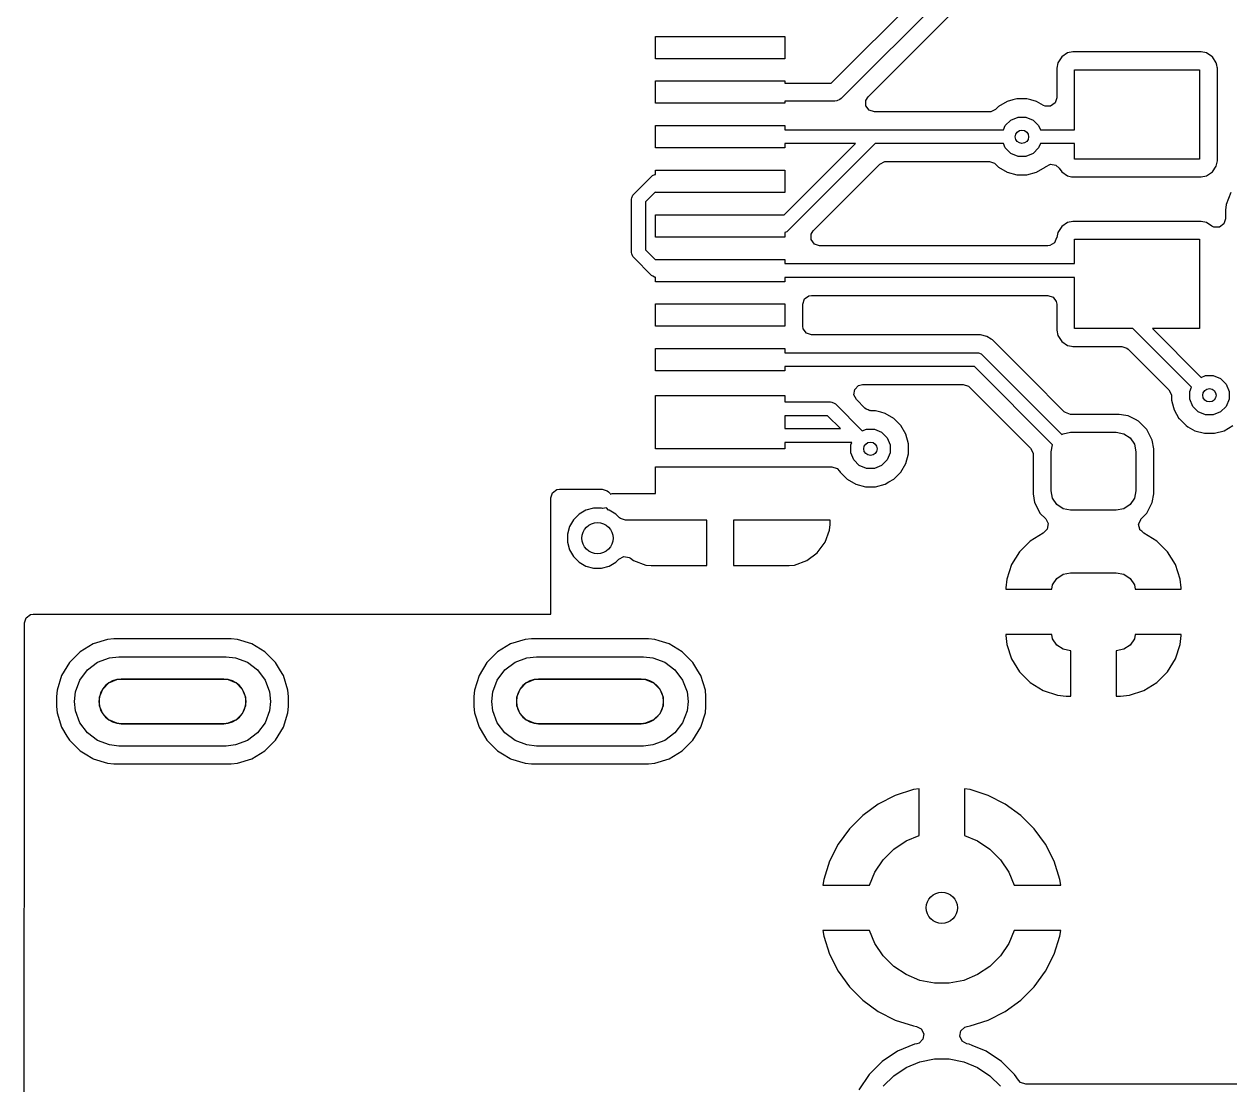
# Model space of a CAD drawing. Extents: x 2.09 to 4.51, y -4.8 to -2.93.
# Drawn here: x 2.087 to 2.619, y -3.942 to -3.474 of the extents above; entities that cross this region are included whole.
import ezdxf

# ---------------------------------------------------------------- set-up
doc = ezdxf.new("R2010")
doc.units = 0
doc.header["$MEASUREMENT"] = 0
doc.layers.add('BLACK', color=7, linetype='CONTINUOUS')

msp = doc.modelspace()

# ---------------------------------------------------------------- linework, layer by layer
at = {"layer": 'BLACK', "linetype": 'CONTINUOUS'}
for p, q in [((2.44331, -3.50006), (2.51942, -3.42395)), ((2.52384, -3.43067), (2.44773, -3.50678)), ((2.45959, -3.50609), (2.52597, -3.43971)), ((2.36574, -3.48924), (2.36574, -3.47939)), ((2.36574, -3.47939), (2.42283, -3.47939)), ((2.42283, -3.47939), (2.42283, -3.48924)), ((2.42283, -3.48924), (2.36574, -3.48924)), ((2.5433, -3.49108), (2.54285, -3.49338)), ((2.5433, -3.49108), (2.5433, -3.49108)), ((2.54505, -3.48847), (2.5433, -3.49108)), ((2.54766, -3.48672), (2.54505, -3.48847)), ((2.54505, -3.48847), (2.54505, -3.48847)), ((2.54996, -3.48626), (2.54766, -3.48672)), ((2.54766, -3.48672), (2.54766, -3.48672)), ((2.60664, -3.48626), (2.54996, -3.48626)), ((2.54996, -3.48626), (2.54996, -3.48626)), ((2.54996, -3.48626), (2.54996, -3.48626)), ((2.60894, -3.48672), (2.60664, -3.48626)), ((2.60664, -3.48626), (2.60664, -3.48626)), ((2.61136, -3.48834), (2.60894, -3.48672)), ((2.60894, -3.48672), (2.60894, -3.48672)), ((2.60894, -3.48672), (2.60894, -3.48672)), ((2.60894, -3.48672), (2.60894, -3.48672)), ((2.61155, -3.48847), (2.61136, -3.48834)), ((2.61329, -3.49108), (2.61155, -3.48847)), ((2.61351, -3.49217), (2.61329, -3.49108)), ((2.54285, -3.49338), (2.54285, -3.49338)), ((2.54285, -3.49338), (2.54285, -3.50645)), ((2.55074, -3.52063), (2.55074, -3.49416)), ((2.55074, -3.49416), (2.60586, -3.49416)), ((2.60586, -3.49416), (2.60586, -3.53353)), ((2.61369, -3.49304), (2.61351, -3.49217)), ((2.61375, -3.49338), (2.61369, -3.49304)), ((2.61375, -3.53431), (2.61375, -3.49338)), ((2.36574, -3.50892), (2.36574, -3.49908)), ((2.36574, -3.49908), (2.42283, -3.49908)), ((2.42283, -3.49908), (2.42283, -3.50006)), ((2.42283, -3.50006), (2.44331, -3.50006)), ((2.44713, -3.50727), (2.44571, -3.50786)), ((2.44773, -3.50678), (2.44713, -3.50727)), ((2.45864, -3.50764), (2.45959, -3.50609)), ((2.52529, -3.50693), (2.52354, -3.5074)), ((2.5297, -3.50693), (2.52529, -3.50693)), ((2.53145, -3.5074), (2.5297, -3.50693)), ((2.54285, -3.50645), (2.5421, -3.50874)), ((2.42283, -3.50892), (2.36574, -3.50892)), ((2.44494, -3.50794), (2.42283, -3.50794)), ((2.42283, -3.50794), (2.42283, -3.50892)), ((2.44571, -3.50786), (2.44494, -3.50794)), ((2.45864, -3.51005), (2.45864, -3.50764)), ((2.46005, -3.512), (2.45864, -3.51005)), ((2.46235, -3.51274), (2.46005, -3.512)), ((2.51589, -3.5116), (2.51375, -3.51269)), ((2.51721, -3.51028), (2.51589, -3.5116)), ((2.52103, -3.50807), (2.51721, -3.51028)), ((2.52354, -3.5074), (2.52103, -3.50807)), ((2.53396, -3.50807), (2.53145, -3.5074)), ((2.537, -3.50983), (2.53396, -3.50807)), ((2.53774, -3.51016), (2.537, -3.50983)), ((2.54015, -3.51016), (2.53774, -3.51016)), ((2.5421, -3.50874), (2.54015, -3.51016)), ((2.51314, -3.51274), (2.46235, -3.51274)), ((2.51375, -3.51269), (2.51314, -3.51274)), ((2.52013, -3.51876), (2.52257, -3.51632)), ((2.52257, -3.51632), (2.52577, -3.515)), ((2.52577, -3.515), (2.52922, -3.515)), ((2.52922, -3.515), (2.53242, -3.51632)), ((2.53242, -3.51632), (2.53486, -3.51876)), ((2.36574, -3.52861), (2.36574, -3.51876)), ((2.36574, -3.51876), (2.42283, -3.51876)), ((2.42283, -3.51876), (2.42283, -3.52063)), ((2.42283, -3.52063), (2.46069, -3.52063)), ((2.46069, -3.52063), (2.51936, -3.52063)), ((2.51936, -3.52063), (2.52013, -3.51876)), ((2.53486, -3.51876), (2.53564, -3.52063)), ((2.53564, -3.52063), (2.55074, -3.52063)), ((2.42261, -3.55813), (2.45401, -3.52674)), ((2.45401, -3.52674), (2.42283, -3.52674)), ((2.42283, -3.52674), (2.42283, -3.52861)), ((2.46264, -3.52674), (2.42416, -3.56521)), ((2.51936, -3.52674), (2.46264, -3.52674)), ((2.52013, -3.52861), (2.51936, -3.52674)), ((2.53564, -3.52674), (2.53486, -3.52861)), ((2.55074, -3.52674), (2.53564, -3.52674)), ((2.55074, -3.53353), (2.55074, -3.52674)), ((2.42283, -3.52861), (2.36574, -3.52861)), ((2.52257, -3.53105), (2.52013, -3.52861)), ((2.52577, -3.53237), (2.52257, -3.53105)), ((2.52922, -3.53237), (2.52577, -3.53237)), ((2.53242, -3.53105), (2.52922, -3.53237)), ((2.53486, -3.52861), (2.53242, -3.53105)), ((2.60586, -3.53353), (2.55074, -3.53353)), ((2.36574, -3.54035), (2.36574, -3.53845)), ((2.36574, -3.53845), (2.42283, -3.53845)), ((2.42283, -3.53845), (2.42283, -3.54829)), ((2.43539, -3.56514), (2.46476, -3.53577)), ((2.46476, -3.53577), (2.46691, -3.53468)), ((2.46691, -3.53468), (2.46752, -3.53463)), ((2.46752, -3.53463), (2.51314, -3.53463)), ((2.51314, -3.53463), (2.51543, -3.53537)), ((2.51543, -3.53537), (2.51589, -3.53577)), ((2.51589, -3.53577), (2.51721, -3.53709)), ((2.51721, -3.53709), (2.52103, -3.5393)), ((2.53396, -3.5393), (2.53778, -3.53709)), ((2.53778, -3.53709), (2.53793, -3.53694)), ((2.53778, -3.53709), (2.53778, -3.53709)), ((2.53778, -3.53709), (2.53778, -3.53709)), ((2.53793, -3.53694), (2.54007, -3.53585)), ((2.54007, -3.53585), (2.54245, -3.53623)), ((2.54245, -3.53623), (2.54392, -3.53753)), ((2.54392, -3.53753), (2.54505, -3.53922)), ((2.54505, -3.53922), (2.54766, -3.54096)), ((2.60894, -3.54096), (2.61155, -3.53922)), ((2.61155, -3.53922), (2.61329, -3.53661)), ((2.61329, -3.53661), (2.61375, -3.53431)), ((2.35611, -3.54902), (2.36392, -3.54121)), ((2.36392, -3.54121), (2.36438, -3.54083)), ((2.36438, -3.54083), (2.36548, -3.54038)), ((2.36548, -3.54038), (2.36574, -3.54035)), ((2.52103, -3.5393), (2.52103, -3.5393)), ((2.52103, -3.5393), (2.52103, -3.5393)), ((2.52103, -3.5393), (2.52103, -3.5393)), ((2.52103, -3.5393), (2.52529, -3.54044)), ((2.52529, -3.54044), (2.52529, -3.54044)), ((2.52529, -3.54044), (2.5297, -3.54044)), ((2.5297, -3.54044), (2.53396, -3.5393)), ((2.5297, -3.54044), (2.5297, -3.54044)), ((2.53396, -3.5393), (2.53396, -3.5393)), ((2.53396, -3.5393), (2.53396, -3.5393)), ((2.54766, -3.54096), (2.54941, -3.54131)), ((2.54941, -3.54131), (2.54996, -3.54142)), ((2.54996, -3.54142), (2.54996, -3.54142)), ((2.54996, -3.54142), (2.54996, -3.54142)), ((2.54996, -3.54142), (2.54996, -3.54142)), ((2.54996, -3.54142), (2.60664, -3.54142)), ((2.60664, -3.54142), (2.60894, -3.54096)), ((2.60664, -3.54142), (2.60664, -3.54142)), ((2.35528, -3.55059), (2.35573, -3.54949)), ((2.35573, -3.54949), (2.35611, -3.54902)), ((2.36574, -3.54802), (2.36132, -3.55244)), ((2.36574, -3.54829), (2.36574, -3.54802)), ((2.42283, -3.54829), (2.36574, -3.54829)), ((2.61962, -3.54825), (2.61761, -3.55364)), ((2.35522, -3.55118), (2.35528, -3.55059)), ((2.35522, -3.5748), (2.35522, -3.55118)), ((2.36132, -3.55244), (2.36132, -3.57354)), ((2.61761, -3.55364), (2.61735, -3.55602)), ((2.61761, -3.55364), (2.61761, -3.55364)), ((2.36574, -3.56798), (2.36574, -3.55813)), ((2.36574, -3.55813), (2.42261, -3.55813)), ((2.61735, -3.55986), (2.61661, -3.56215)), ((2.61735, -3.55602), (2.61735, -3.55986)), ((2.4237, -3.56559), (2.42283, -3.56595)), ((2.42416, -3.56521), (2.4237, -3.56559)), ((2.43444, -3.56669), (2.43539, -3.56514)), ((2.54505, -3.56327), (2.5433, -3.56588)), ((2.54766, -3.56153), (2.54505, -3.56327)), ((2.54505, -3.56327), (2.54505, -3.56327)), ((2.54996, -3.56107), (2.54766, -3.56153)), ((2.54766, -3.56153), (2.54766, -3.56153)), ((2.60664, -3.56107), (2.54996, -3.56107)), ((2.54996, -3.56107), (2.54996, -3.56107)), ((2.54996, -3.56107), (2.54996, -3.56107)), ((2.60894, -3.56153), (2.60664, -3.56107)), ((2.60664, -3.56107), (2.60664, -3.56107)), ((2.60894, -3.56153), (2.60894, -3.56153)), ((2.60894, -3.56153), (2.60894, -3.56153)), ((2.60894, -3.56153), (2.60894, -3.56153)), ((2.61129, -3.5631), (2.60894, -3.56153)), ((2.61225, -3.56356), (2.61129, -3.5631)), ((2.61466, -3.56356), (2.61225, -3.56356)), ((2.61661, -3.56215), (2.61466, -3.56356)), ((2.42283, -3.56798), (2.36574, -3.56798)), ((2.42283, -3.56595), (2.42283, -3.56798)), ((2.43444, -3.5691), (2.43444, -3.56669)), ((2.43586, -3.57105), (2.43444, -3.5691)), ((2.43815, -3.5718), (2.43586, -3.57105)), ((2.54187, -3.57049), (2.53979, -3.5717)), ((2.5428, -3.56837), (2.54187, -3.57049)), ((2.54281, -3.56837), (2.5428, -3.56837)), ((2.54282, -3.56832), (2.54281, -3.56837)), ((2.54284, -3.56828), (2.54282, -3.56832)), ((2.54285, -3.56818), (2.54284, -3.56828)), ((2.5433, -3.56588), (2.54285, -3.56818)), ((2.5433, -3.56588), (2.5433, -3.56588)), ((2.55074, -3.57969), (2.55074, -3.56896)), ((2.55074, -3.56896), (2.60586, -3.56896)), ((2.60586, -3.56896), (2.60586, -3.60833)), ((2.35528, -3.5754), (2.35522, -3.5748)), ((2.35573, -3.5765), (2.35528, -3.5754)), ((2.36132, -3.57354), (2.36574, -3.57796)), ((2.53896, -3.5718), (2.43815, -3.5718)), ((2.53979, -3.5717), (2.53896, -3.5718)), ((2.35611, -3.57696), (2.35573, -3.5765)), ((2.36405, -3.5849), (2.35611, -3.57696)), ((2.36574, -3.57796), (2.36574, -3.57782)), ((2.36574, -3.57782), (2.42283, -3.57782)), ((2.42283, -3.57782), (2.42283, -3.57969)), ((2.42283, -3.57969), (2.55074, -3.57969)), ((2.36451, -3.58528), (2.36405, -3.5849)), ((2.36529, -3.5856), (2.36451, -3.58528)), ((2.36451, -3.58528), (2.36451, -3.58528)), ((2.36561, -3.58573), (2.36529, -3.5856)), ((2.36574, -3.58575), (2.36561, -3.58573)), ((2.36561, -3.58573), (2.36561, -3.58573)), ((2.36574, -3.58766), (2.36574, -3.58575)), ((2.55074, -3.58579), (2.42283, -3.58579)), ((2.42283, -3.58579), (2.42283, -3.58766)), ((2.55074, -3.60833), (2.55074, -3.58579)), ((2.42283, -3.58766), (2.36574, -3.58766)), ((2.36574, -3.60735), (2.36574, -3.5975)), ((2.36574, -3.5975), (2.42283, -3.5975)), ((2.42283, -3.5975), (2.42283, -3.60735)), ((2.43072, -3.59758), (2.43147, -3.59529)), ((2.43072, -3.60727), (2.43072, -3.59758)), ((2.43147, -3.59529), (2.43341, -3.59388)), ((2.43341, -3.59388), (2.43462, -3.59369)), ((2.43462, -3.59369), (2.53895, -3.59369)), ((2.53895, -3.59369), (2.54124, -3.59443)), ((2.54124, -3.59443), (2.54266, -3.59638)), ((2.54266, -3.59638), (2.54285, -3.59758)), ((2.54285, -3.59758), (2.54285, -3.60911)), ((2.42283, -3.60735), (2.36574, -3.60735)), ((2.43091, -3.60847), (2.43072, -3.60727)), ((2.57646, -3.60833), (2.55074, -3.60833)), ((2.60232, -3.6342), (2.57646, -3.60833)), ((2.60586, -3.60833), (2.58509, -3.60833)), ((2.58509, -3.60833), (2.60664, -3.62988)), ((2.43233, -3.61042), (2.43091, -3.60847)), ((2.43462, -3.61117), (2.43233, -3.61042)), ((2.5092, -3.61117), (2.43462, -3.61117)), ((2.51198, -3.61191), (2.5092, -3.61117)), ((2.5092, -3.61117), (2.5092, -3.61117)), ((2.51384, -3.61298), (2.51198, -3.61191)), ((2.51198, -3.61191), (2.51198, -3.61191)), ((2.51198, -3.61191), (2.51198, -3.61191)), ((2.51448, -3.61335), (2.51384, -3.61298)), ((2.53091, -3.62978), (2.51448, -3.61335)), ((2.54285, -3.60911), (2.54285, -3.60911)), ((2.54285, -3.60911), (2.5433, -3.61141)), ((2.5433, -3.61141), (2.5433, -3.61141)), ((2.5433, -3.61141), (2.54505, -3.61402)), ((2.36574, -3.62703), (2.36574, -3.61719)), ((2.36574, -3.61719), (2.42283, -3.61719)), ((2.42283, -3.61719), (2.42283, -3.61906)), ((2.42283, -3.61906), (2.50776, -3.61906)), ((2.50776, -3.61906), (2.50835, -3.61912)), ((2.54505, -3.61402), (2.54505, -3.61402)), ((2.54505, -3.61402), (2.54766, -3.61577)), ((2.54766, -3.61577), (2.54941, -3.61611)), ((2.54941, -3.61611), (2.54996, -3.61622)), ((2.54996, -3.61622), (2.54996, -3.61622)), ((2.54996, -3.61622), (2.54996, -3.61622)), ((2.54996, -3.61622), (2.57157, -3.61622)), ((2.57157, -3.61622), (2.57386, -3.61697)), ((2.57386, -3.61697), (2.57433, -3.61737)), ((2.57433, -3.61737), (2.59234, -3.63538)), ((2.50835, -3.61912), (2.50945, -3.61957)), ((2.50945, -3.61957), (2.50991, -3.61995)), ((2.50991, -3.61995), (2.5451, -3.65514)), ((2.42283, -3.62703), (2.36574, -3.62703)), ((2.50649, -3.62516), (2.42283, -3.62516)), ((2.42283, -3.62516), (2.42283, -3.62703)), ((2.54097, -3.65963), (2.50649, -3.62516)), ((2.60664, -3.62988), (2.60851, -3.62911)), ((2.60851, -3.62911), (2.61196, -3.62911)), ((2.61196, -3.62911), (2.61516, -3.63043)), ((2.45368, -3.63518), (2.45539, -3.63348)), ((2.45539, -3.63348), (2.45716, -3.63306)), ((2.45716, -3.63306), (2.50161, -3.63306)), ((2.50161, -3.63306), (2.5039, -3.6338)), ((2.5039, -3.6338), (2.50436, -3.6342)), ((2.50436, -3.6342), (2.53132, -3.66115)), ((2.54619, -3.64506), (2.53091, -3.62978)), ((2.60155, -3.63607), (2.60232, -3.6342)), ((2.61516, -3.63043), (2.6176, -3.63287)), ((2.6176, -3.63287), (2.61892, -3.63607)), ((2.36574, -3.64967), (2.36574, -3.63786)), ((2.36574, -3.63786), (2.42283, -3.63786)), ((2.42283, -3.63786), (2.42283, -3.64071)), ((2.45331, -3.63756), (2.45368, -3.63518)), ((2.4544, -3.63971), (2.45331, -3.63756)), ((2.45821, -3.64352), (2.4544, -3.63971)), ((2.59234, -3.63538), (2.59344, -3.63753)), ((2.59344, -3.63753), (2.59348, -3.63814)), ((2.59348, -3.63814), (2.59348, -3.64)), ((2.59348, -3.64), (2.59435, -3.64324)), ((2.60155, -3.63952), (2.60155, -3.63607)), ((2.60287, -3.64272), (2.60155, -3.63952)), ((2.61892, -3.63952), (2.6176, -3.64272)), ((2.61892, -3.63607), (2.61892, -3.63952)), ((2.42283, -3.64071), (2.44298, -3.64071)), ((2.44298, -3.64071), (2.44357, -3.64077)), ((2.44357, -3.64077), (2.44467, -3.64123)), ((2.44467, -3.64123), (2.44513, -3.64161)), ((2.44513, -3.64161), (2.45703, -3.6535)), ((2.45868, -3.64392), (2.45821, -3.64352)), ((2.45955, -3.6442), (2.45868, -3.64392)), ((2.46036, -3.64462), (2.45955, -3.6442)), ((2.46067, -3.64457), (2.46036, -3.64462)), ((2.46097, -3.64467), (2.46067, -3.64457)), ((2.46284, -3.64467), (2.46097, -3.64467)), ((2.46519, -3.6453), (2.46284, -3.64467)), ((2.46284, -3.64467), (2.46284, -3.64467)), ((2.4671, -3.64581), (2.46519, -3.6453)), ((2.54665, -3.64546), (2.54619, -3.64506)), ((2.54894, -3.6462), (2.54665, -3.64546)), ((2.59435, -3.64324), (2.59463, -3.64426)), ((2.59463, -3.64426), (2.59679, -3.64801)), ((2.60531, -3.64516), (2.60287, -3.64272)), ((2.60851, -3.64648), (2.60531, -3.64516)), ((2.61516, -3.64516), (2.61196, -3.64648)), ((2.6176, -3.64272), (2.61516, -3.64516)), ((2.36574, -3.66148), (2.36574, -3.64967)), ((2.44171, -3.64681), (2.42283, -3.64681)), ((2.42283, -3.64681), (2.42283, -3.64967)), ((2.42283, -3.64967), (2.42283, -3.65252)), ((2.44742, -3.65252), (2.44171, -3.64681)), ((2.47092, -3.64801), (2.4671, -3.64581)), ((2.4671, -3.64581), (2.4671, -3.64581)), ((2.47403, -3.65113), (2.47092, -3.64801)), ((2.47092, -3.64801), (2.47092, -3.64801)), ((2.57044, -3.6462), (2.54894, -3.6462)), ((2.57334, -3.64666), (2.57044, -3.6462)), ((2.57044, -3.6462), (2.57044, -3.6462)), ((2.57431, -3.64682), (2.57334, -3.64666)), ((2.57768, -3.64854), (2.57431, -3.64682)), ((2.57431, -3.64682), (2.57431, -3.64682)), ((2.57897, -3.64919), (2.57768, -3.64854)), ((2.58266, -3.65289), (2.57897, -3.64919)), ((2.59679, -3.64801), (2.59683, -3.64808)), ((2.59683, -3.64808), (2.59995, -3.6512)), ((2.61196, -3.64648), (2.60851, -3.64648)), ((2.42283, -3.65252), (2.44742, -3.65252)), ((2.45703, -3.6535), (2.4589, -3.65273)), ((2.4589, -3.65273), (2.46236, -3.65273)), ((2.46236, -3.65273), (2.46555, -3.65405)), ((2.46555, -3.65405), (2.468, -3.6565)), ((2.47624, -3.65495), (2.47403, -3.65113)), ((2.47403, -3.65113), (2.47403, -3.65113)), ((2.47738, -3.65921), (2.47624, -3.65495)), ((2.47624, -3.65495), (2.47624, -3.65495)), ((2.47624, -3.65495), (2.47624, -3.65495)), ((2.5451, -3.65514), (2.54567, -3.65475)), ((2.54567, -3.65475), (2.54897, -3.6541)), ((2.54897, -3.6541), (2.56914, -3.6541)), ((2.56914, -3.6541), (2.57244, -3.65475)), ((2.57244, -3.65475), (2.57523, -3.65662)), ((2.58504, -3.65755), (2.58266, -3.65289)), ((2.59995, -3.6512), (2.60077, -3.65168)), ((2.60077, -3.65168), (2.60377, -3.65341)), ((2.60377, -3.65341), (2.60377, -3.65341)), ((2.60377, -3.65341), (2.60377, -3.65341)), ((2.60377, -3.65341), (2.60377, -3.65341)), ((2.60377, -3.65341), (2.60803, -3.65455)), ((2.60803, -3.65455), (2.60803, -3.65455)), ((2.60803, -3.65455), (2.61244, -3.65455)), ((2.61244, -3.65455), (2.6167, -3.65341)), ((2.61244, -3.65455), (2.61244, -3.65455)), ((2.6167, -3.65341), (2.61865, -3.65228)), ((2.6167, -3.65341), (2.6167, -3.65341)), ((2.6167, -3.65341), (2.6167, -3.65341)), ((2.61865, -3.65228), (2.62052, -3.6512)), ((2.42283, -3.66148), (2.36574, -3.66148)), ((2.45238, -3.65863), (2.42283, -3.65863)), ((2.42283, -3.65863), (2.42283, -3.66148)), ((2.45194, -3.65969), (2.45238, -3.65863)), ((2.45194, -3.66315), (2.45194, -3.65969)), ((2.468, -3.6565), (2.46932, -3.65969)), ((2.46932, -3.65969), (2.46932, -3.66315)), ((2.47738, -3.66362), (2.47738, -3.65921)), ((2.53132, -3.66115), (2.53241, -3.6633)), ((2.54035, -3.66271), (2.54097, -3.65963)), ((2.57523, -3.65662), (2.5771, -3.65941)), ((2.5771, -3.65941), (2.57776, -3.66271)), ((2.58565, -3.66141), (2.58504, -3.65755)), ((2.58565, -3.68123), (2.58565, -3.66141)), ((2.45326, -3.66634), (2.45194, -3.66315)), ((2.45571, -3.66878), (2.45326, -3.66634)), ((2.468, -3.66634), (2.46555, -3.66878)), ((2.46932, -3.66315), (2.468, -3.66634)), ((2.47624, -3.66788), (2.47738, -3.66362)), ((2.53241, -3.6633), (2.53246, -3.66391)), ((2.53246, -3.66391), (2.53246, -3.68123)), ((2.54035, -3.67994), (2.54035, -3.66271)), ((2.57776, -3.66271), (2.57776, -3.67994)), ((2.36574, -3.68117), (2.36574, -3.66935)), ((2.36574, -3.66935), (2.42283, -3.66935)), ((2.42283, -3.66935), (2.42283, -3.66937)), ((2.42283, -3.66937), (2.4236, -3.66937)), ((2.4236, -3.66937), (2.4236, -3.66937)), ((2.4236, -3.66937), (2.4236, -3.66937)), ((2.4236, -3.66937), (2.42361, -3.66937)), ((2.42361, -3.66937), (2.424, -3.66935)), ((2.424, -3.66935), (2.44362, -3.66935)), ((2.44362, -3.66935), (2.44591, -3.6701)), ((2.44591, -3.6701), (2.44699, -3.6713)), ((2.44699, -3.6713), (2.44722, -3.6717)), ((2.44722, -3.6717), (2.45034, -3.67482)), ((2.4589, -3.67011), (2.45571, -3.66878)), ((2.46236, -3.67011), (2.4589, -3.67011)), ((2.46555, -3.66878), (2.46236, -3.67011)), ((2.47092, -3.67482), (2.47403, -3.6717)), ((2.47403, -3.6717), (2.47624, -3.66788)), ((2.45034, -3.67482), (2.45034, -3.67482)), ((2.45034, -3.67482), (2.45416, -3.67703)), ((2.45416, -3.67703), (2.45416, -3.67703)), ((2.45416, -3.67703), (2.45416, -3.67703)), ((2.45416, -3.67703), (2.45416, -3.67703)), ((2.45416, -3.67703), (2.45842, -3.67817)), ((2.46284, -3.67817), (2.4671, -3.67703)), ((2.4671, -3.67703), (2.46877, -3.67606)), ((2.4671, -3.67703), (2.4671, -3.67703)), ((2.4671, -3.67703), (2.4671, -3.67703)), ((2.46877, -3.67606), (2.47092, -3.67482)), ((2.3195, -3.68311), (2.32024, -3.68082)), ((2.32024, -3.68082), (2.32219, -3.67941)), ((2.32219, -3.67941), (2.3234, -3.67922)), ((2.3234, -3.67922), (2.34218, -3.67922)), ((2.34218, -3.67922), (2.34447, -3.67996)), ((2.34447, -3.67996), (2.34493, -3.68036)), ((2.34493, -3.68036), (2.34571, -3.68114)), ((2.34571, -3.68114), (2.3459, -3.6815)), ((2.3459, -3.6815), (2.34661, -3.68119)), ((2.34661, -3.68119), (2.34702, -3.68117)), ((2.34702, -3.68117), (2.36574, -3.68117)), ((2.45842, -3.67817), (2.45842, -3.67817)), ((2.45842, -3.67817), (2.46284, -3.67817)), ((2.46284, -3.67817), (2.46284, -3.67817)), ((2.53246, -3.68123), (2.53307, -3.6851)), ((2.54101, -3.68323), (2.54035, -3.67994)), ((2.57776, -3.67994), (2.5771, -3.68323)), ((2.58504, -3.6851), (2.58565, -3.68123)), ((2.3195, -3.69911), (2.3195, -3.68311)), ((2.33841, -3.68764), (2.33505, -3.68854)), ((2.34189, -3.68764), (2.33841, -3.68764)), ((2.34195, -3.68766), (2.34189, -3.68764)), ((2.34235, -3.68774), (2.34195, -3.68766)), ((2.34418, -3.68745), (2.34235, -3.68774)), ((2.34507, -3.68844), (2.34418, -3.68745)), ((2.53307, -3.6851), (2.53307, -3.6851)), ((2.53307, -3.6851), (2.53497, -3.68883)), ((2.54288, -3.68602), (2.54101, -3.68323)), ((2.54567, -3.68789), (2.54288, -3.68602)), ((2.54897, -3.68855), (2.54567, -3.68789)), ((2.57244, -3.68789), (2.56914, -3.68855)), ((2.57523, -3.68602), (2.57244, -3.68789)), ((2.5771, -3.68323), (2.57523, -3.68602)), ((2.58266, -3.68976), (2.58504, -3.6851)), ((2.32958, -3.69274), (2.32784, -3.69575)), ((2.33204, -3.69028), (2.32958, -3.69274)), ((2.33505, -3.68854), (2.33204, -3.69028)), ((2.34525, -3.68854), (2.34507, -3.68844)), ((2.34826, -3.69028), (2.34525, -3.68854)), ((2.34525, -3.68854), (2.34525, -3.68854)), ((2.34981, -3.69183), (2.34826, -3.69028)), ((2.35028, -3.69223), (2.34981, -3.69183)), ((2.35257, -3.69298), (2.35028, -3.69223)), ((2.38838, -3.69298), (2.35257, -3.69298)), ((2.38838, -3.71298), (2.38838, -3.69298)), ((2.38838, -3.69298), (2.38838, -3.69298)), ((2.44283, -3.69298), (2.40019, -3.69298)), ((2.40019, -3.69298), (2.40019, -3.69298)), ((2.40019, -3.69298), (2.40019, -3.71298)), ((2.44283, -3.69489), (2.44283, -3.69298)), ((2.44283, -3.69298), (2.44283, -3.69298)), ((2.53497, -3.68883), (2.53545, -3.68976)), ((2.53545, -3.68976), (2.53798, -3.69229)), ((2.53798, -3.69229), (2.53907, -3.69443)), ((2.56914, -3.68855), (2.54897, -3.68855)), ((2.57902, -3.69457), (2.5799, -3.69255)), ((2.5799, -3.69255), (2.58001, -3.69241)), ((2.58001, -3.69241), (2.58176, -3.69066)), ((2.58176, -3.69066), (2.58266, -3.68976)), ((2.32784, -3.69575), (2.32694, -3.69911)), ((2.44056, -3.70266), (2.44257, -3.69727)), ((2.44257, -3.69727), (2.44283, -3.69489)), ((2.44257, -3.69727), (2.44257, -3.69727)), ((2.53679, -3.69861), (2.5311, -3.70212)), ((2.53687, -3.69858), (2.53679, -3.69861)), ((2.53699, -3.69852), (2.53687, -3.69858)), ((2.53869, -3.69681), (2.53699, -3.69852)), ((2.53907, -3.69443), (2.53869, -3.69681)), ((2.579, -3.69478), (2.57904, -3.69469)), ((2.57927, -3.69585), (2.579, -3.69478)), ((2.57904, -3.69469), (2.57902, -3.69457)), ((2.57948, -3.69693), (2.57927, -3.69585)), ((2.57956, -3.69701), (2.57948, -3.69693)), ((2.57959, -3.69712), (2.57956, -3.69701)), ((2.58044, -3.69782), (2.57959, -3.69712)), ((2.58114, -3.69847), (2.58044, -3.69782)), ((2.58112, -3.69849), (2.58114, -3.69847)), ((2.58121, -3.69854), (2.58112, -3.69849)), ((2.58124, -3.69858), (2.58121, -3.69854)), ((2.58132, -3.69861), (2.58124, -3.69858)), ((2.58701, -3.70212), (2.58132, -3.69861)), ((2.3195, -3.73432), (2.3195, -3.69911)), ((2.32694, -3.69911), (2.32694, -3.70259)), ((2.32694, -3.70259), (2.32784, -3.70595)), ((2.43711, -3.70726), (2.44056, -3.70266)), ((2.5311, -3.70212), (2.52637, -3.70685)), ((2.59174, -3.70685), (2.58701, -3.70212)), ((2.32784, -3.70595), (2.32958, -3.70896)), ((2.32958, -3.70896), (2.33204, -3.71142)), ((2.34962, -3.71006), (2.35176, -3.70897)), ((2.35176, -3.70897), (2.35414, -3.70935)), ((2.35414, -3.70935), (2.35471, -3.7097)), ((2.43251, -3.71071), (2.43711, -3.70726)), ((2.43711, -3.70726), (2.43711, -3.70726)), ((2.52637, -3.70685), (2.52286, -3.71254)), ((2.59525, -3.71254), (2.59174, -3.70685)), ((2.33204, -3.71142), (2.33505, -3.71316)), ((2.33505, -3.71316), (2.33841, -3.71406)), ((2.33841, -3.71406), (2.33841, -3.71406)), ((2.33841, -3.71406), (2.34189, -3.71406)), ((2.34189, -3.71406), (2.34525, -3.71316)), ((2.34189, -3.71406), (2.34189, -3.71406)), ((2.34525, -3.71316), (2.34826, -3.71142)), ((2.34826, -3.71142), (2.34962, -3.71006)), ((2.35471, -3.7097), (2.35606, -3.71071)), ((2.35606, -3.71071), (2.36145, -3.71272)), ((2.36145, -3.71272), (2.36145, -3.71272)), ((2.36145, -3.71272), (2.36383, -3.71298)), ((2.36383, -3.71298), (2.38838, -3.71298)), ((2.38838, -3.71298), (2.38838, -3.71298)), ((2.40019, -3.71298), (2.40019, -3.71298)), ((2.40019, -3.71298), (2.42474, -3.71298)), ((2.42474, -3.71298), (2.42712, -3.71272)), ((2.42712, -3.71272), (2.43251, -3.71071)), ((2.42712, -3.71272), (2.42712, -3.71272)), ((2.52286, -3.71254), (2.52075, -3.71889)), ((2.59736, -3.71889), (2.59525, -3.71254)), ((2.52075, -3.71889), (2.52035, -3.72281)), ((2.54101, -3.72142), (2.54288, -3.71863)), ((2.54288, -3.71863), (2.54567, -3.71676)), ((2.54567, -3.71676), (2.54897, -3.71611)), ((2.54897, -3.71611), (2.56914, -3.71611)), ((2.56914, -3.71611), (2.57244, -3.71676)), ((2.57244, -3.71676), (2.57523, -3.71863)), ((2.57523, -3.71863), (2.5771, -3.72142)), ((2.59776, -3.72281), (2.59736, -3.71889)), ((2.59736, -3.71889), (2.59736, -3.71889)), ((2.52035, -3.72281), (2.52035, -3.72333)), ((2.52035, -3.72333), (2.52035, -3.72333)), ((2.52035, -3.72333), (2.54063, -3.72333)), ((2.54063, -3.72333), (2.54101, -3.72142)), ((2.5771, -3.72142), (2.57748, -3.72333)), ((2.57748, -3.72333), (2.59776, -3.72333)), ((2.59776, -3.72333), (2.59776, -3.72281)), ((2.59776, -3.72333), (2.59776, -3.72333)), ((2.08722, -3.73823), (2.08796, -3.73594)), ((2.08796, -3.73594), (2.08991, -3.73452)), ((2.08991, -3.73452), (2.09111, -3.73433)), ((2.09111, -3.73433), (2.31949, -3.73433)), ((2.31949, -3.73433), (2.3195, -3.73432)), ((2.31949, -3.73433), (2.31949, -3.73433)), ((2.08721, -3.74333), (2.08722, -3.73823)), ((2.0872, -3.77067), (2.08721, -3.74333)), ((2.12392, -3.74557), (2.11753, -3.74756)), ((2.1267, -3.74532), (2.12392, -3.74557)), ((2.1784, -3.74532), (2.1267, -3.74532)), ((2.1267, -3.74532), (2.1267, -3.74532)), ((2.18118, -3.74557), (2.1784, -3.74532)), ((2.1784, -3.74532), (2.1784, -3.74532)), ((2.18758, -3.74756), (2.18118, -3.74557)), ((2.30817, -3.74557), (2.30178, -3.74756)), ((2.31095, -3.74532), (2.30817, -3.74557)), ((2.36265, -3.74532), (2.31095, -3.74532)), ((2.31095, -3.74532), (2.31095, -3.74532)), ((2.36543, -3.74557), (2.36265, -3.74532)), ((2.36265, -3.74532), (2.36265, -3.74532)), ((2.36731, -3.74615), (2.36543, -3.74557)), ((2.36543, -3.74557), (2.36543, -3.74557)), ((2.36543, -3.74557), (2.36543, -3.74557)), ((2.37183, -3.74756), (2.36731, -3.74615)), ((2.54063, -3.74333), (2.52035, -3.74333)), ((2.52035, -3.74333), (2.52035, -3.74333)), ((2.52035, -3.74333), (2.52035, -3.74385)), ((2.52035, -3.74385), (2.52075, -3.74777)), ((2.54101, -3.74524), (2.54063, -3.74333)), ((2.54288, -3.74803), (2.54101, -3.74524)), ((2.5771, -3.74524), (2.57523, -3.74803)), ((2.57748, -3.74333), (2.5771, -3.74524)), ((2.59776, -3.74333), (2.57748, -3.74333)), ((2.59736, -3.74777), (2.59776, -3.74385)), ((2.59776, -3.74385), (2.59776, -3.74333)), ((2.59776, -3.74333), (2.59776, -3.74333)), ((2.1118, -3.75103), (2.10706, -3.75576)), ((2.11753, -3.74756), (2.1118, -3.75103)), ((2.11753, -3.74756), (2.11753, -3.74756)), ((2.18945, -3.7487), (2.18758, -3.74756)), ((2.18758, -3.74756), (2.18758, -3.74756)), ((2.19331, -3.75103), (2.18945, -3.7487)), ((2.19804, -3.75576), (2.19331, -3.75103)), ((2.29605, -3.75103), (2.29131, -3.75576)), ((2.30178, -3.74756), (2.29605, -3.75103)), ((2.30178, -3.74756), (2.30178, -3.74756)), ((2.3737, -3.7487), (2.37183, -3.74756)), ((2.37183, -3.74756), (2.37183, -3.74756)), ((2.37756, -3.75103), (2.3737, -3.7487)), ((2.38229, -3.75576), (2.37756, -3.75103)), ((2.52075, -3.74777), (2.52075, -3.74777)), ((2.52075, -3.74777), (2.52286, -3.75412)), ((2.54567, -3.7499), (2.54288, -3.74803)), ((2.54897, -3.75056), (2.54567, -3.7499)), ((2.54906, -3.75056), (2.54897, -3.75056)), ((2.54906, -3.77056), (2.54906, -3.75056)), ((2.56914, -3.75056), (2.56906, -3.75056)), ((2.56906, -3.75056), (2.56906, -3.77056)), ((2.57244, -3.7499), (2.56914, -3.75056)), ((2.57523, -3.74803), (2.57244, -3.7499)), ((2.59525, -3.75412), (2.59736, -3.74777)), ((2.10706, -3.75576), (2.1036, -3.7615)), ((2.11501, -3.75898), (2.1195, -3.75562)), ((2.1195, -3.75562), (2.12475, -3.75366)), ((2.12475, -3.75366), (2.12893, -3.75321)), ((2.12893, -3.75321), (2.17617, -3.75321)), ((2.17617, -3.75321), (2.18036, -3.75366)), ((2.18036, -3.75366), (2.18561, -3.75562)), ((2.18561, -3.75562), (2.19009, -3.75898)), ((2.20025, -3.75941), (2.19804, -3.75576)), ((2.29131, -3.75576), (2.28785, -3.7615)), ((2.29926, -3.75898), (2.30375, -3.75562)), ((2.30375, -3.75562), (2.309, -3.75366)), ((2.309, -3.75366), (2.31318, -3.75321)), ((2.31318, -3.75321), (2.36043, -3.75321)), ((2.36043, -3.75321), (2.36461, -3.75366)), ((2.36461, -3.75366), (2.36986, -3.75562)), ((2.36986, -3.75562), (2.37434, -3.75898)), ((2.3845, -3.75941), (2.38229, -3.75576)), ((2.52286, -3.75412), (2.52637, -3.75981)), ((2.59174, -3.75981), (2.59525, -3.75412)), ((2.1036, -3.7615), (2.1016, -3.76789)), ((2.1036, -3.7615), (2.1036, -3.7615)), ((2.11165, -3.76346), (2.11501, -3.75898)), ((2.19009, -3.75898), (2.19345, -3.76346)), ((2.20118, -3.76095), (2.20025, -3.75941)), ((2.20151, -3.7615), (2.20118, -3.76095)), ((2.2035, -3.76789), (2.20151, -3.7615)), ((2.28785, -3.7615), (2.28586, -3.76789)), ((2.28785, -3.7615), (2.28785, -3.7615)), ((2.2959, -3.76346), (2.29926, -3.75898)), ((2.37434, -3.75898), (2.3777, -3.76346)), ((2.38543, -3.76095), (2.3845, -3.75941)), ((2.38576, -3.7615), (2.38543, -3.76095)), ((2.38775, -3.76789), (2.38576, -3.7615)), ((2.52637, -3.75981), (2.5311, -3.76454)), ((2.58701, -3.76454), (2.59174, -3.75981)), ((2.1016, -3.76789), (2.10135, -3.77067)), ((2.10969, -3.76871), (2.11165, -3.76346)), ((2.12026, -3.77098), (2.12173, -3.76743)), ((2.12173, -3.76743), (2.12445, -3.76471)), ((2.12445, -3.76471), (2.12799, -3.76324)), ((2.12799, -3.76324), (2.12991, -3.76306)), ((2.12991, -3.76306), (2.17519, -3.76306)), ((2.17519, -3.76306), (2.17711, -3.76324)), ((2.17711, -3.76324), (2.18066, -3.76471)), ((2.18066, -3.76471), (2.18337, -3.76743)), ((2.18337, -3.76743), (2.18484, -3.77098)), ((2.19345, -3.76346), (2.19541, -3.76871)), ((2.20375, -3.77067), (2.2035, -3.76789)), ((2.28586, -3.76789), (2.2856, -3.77067)), ((2.29395, -3.76871), (2.2959, -3.76346)), ((2.30451, -3.77098), (2.30598, -3.76743)), ((2.30598, -3.76743), (2.3087, -3.76471)), ((2.3087, -3.76471), (2.31225, -3.76324)), ((2.31225, -3.76324), (2.31417, -3.76306)), ((2.31417, -3.76306), (2.35944, -3.76306)), ((2.35944, -3.76306), (2.36136, -3.76324)), ((2.36136, -3.76324), (2.36491, -3.76471)), ((2.36491, -3.76471), (2.36763, -3.76743)), ((2.36763, -3.76743), (2.36909, -3.77098)), ((2.3777, -3.76346), (2.37966, -3.76871)), ((2.388, -3.77067), (2.38775, -3.76789)), ((2.5311, -3.76454), (2.53679, -3.76805)), ((2.53679, -3.76805), (2.54314, -3.77015)), ((2.57497, -3.77015), (2.58132, -3.76805)), ((2.58132, -3.76805), (2.58701, -3.76454)), ((2.08717, -3.83539), (2.0872, -3.77067)), ((2.10135, -3.77067), (2.10135, -3.77513)), ((2.10924, -3.7729), (2.10969, -3.76871)), ((2.10969, -3.77708), (2.10924, -3.7729)), ((2.12026, -3.77482), (2.12026, -3.77098)), ((2.18484, -3.77098), (2.18484, -3.77482)), ((2.19541, -3.76871), (2.19586, -3.7729)), ((2.19586, -3.7729), (2.19541, -3.77708)), ((2.20375, -3.77513), (2.20375, -3.77067)), ((2.20375, -3.77067), (2.20375, -3.77067)), ((2.2856, -3.77067), (2.2856, -3.77513)), ((2.2935, -3.7729), (2.29395, -3.76871)), ((2.29395, -3.77708), (2.2935, -3.7729)), ((2.30451, -3.77482), (2.30451, -3.77098)), ((2.36909, -3.77098), (2.36909, -3.77482)), ((2.37966, -3.76871), (2.38011, -3.7729)), ((2.38011, -3.7729), (2.37966, -3.77708)), ((2.388, -3.77513), (2.388, -3.77067)), ((2.54314, -3.77015), (2.54706, -3.77056)), ((2.54706, -3.77056), (2.54906, -3.77056)), ((2.56906, -3.77056), (2.56906, -3.77056)), ((2.56906, -3.77056), (2.57105, -3.77056)), ((2.57105, -3.77056), (2.57497, -3.77015)), ((2.57497, -3.77015), (2.57497, -3.77015)), ((2.10135, -3.77513), (2.1016, -3.77791)), ((2.1016, -3.77791), (2.1036, -3.7843)), ((2.11165, -3.78233), (2.10969, -3.77708)), ((2.12173, -3.77837), (2.12026, -3.77482)), ((2.12445, -3.78108), (2.12173, -3.77837)), ((2.18337, -3.77837), (2.18066, -3.78108)), ((2.18484, -3.77482), (2.18337, -3.77837)), ((2.19541, -3.77708), (2.19345, -3.78233)), ((2.20151, -3.7843), (2.2035, -3.77791)), ((2.2035, -3.77791), (2.20375, -3.77513)), ((2.2856, -3.77513), (2.28586, -3.77791)), ((2.28586, -3.77791), (2.28785, -3.7843)), ((2.2959, -3.78233), (2.29395, -3.77708)), ((2.30598, -3.77837), (2.30451, -3.77482)), ((2.3087, -3.78108), (2.30598, -3.77837)), ((2.36763, -3.77837), (2.36491, -3.78108)), ((2.36909, -3.77482), (2.36763, -3.77837)), ((2.37966, -3.77708), (2.3777, -3.78233)), ((2.38576, -3.7843), (2.38775, -3.77791)), ((2.38775, -3.77791), (2.388, -3.77513)), ((2.11501, -3.78682), (2.11165, -3.78233)), ((2.12799, -3.78255), (2.12445, -3.78108)), ((2.12991, -3.78274), (2.12799, -3.78255)), ((2.17519, -3.78274), (2.12991, -3.78274)), ((2.17711, -3.78255), (2.17519, -3.78274)), ((2.18066, -3.78108), (2.17711, -3.78255)), ((2.19345, -3.78233), (2.19009, -3.78682)), ((2.29926, -3.78682), (2.2959, -3.78233)), ((2.31225, -3.78255), (2.3087, -3.78108)), ((2.31417, -3.78274), (2.31225, -3.78255)), ((2.35944, -3.78274), (2.31417, -3.78274)), ((2.36136, -3.78255), (2.35944, -3.78274)), ((2.36491, -3.78108), (2.36136, -3.78255)), ((2.3777, -3.78233), (2.37434, -3.78682)), ((2.1036, -3.7843), (2.1036, -3.7843)), ((2.1036, -3.7843), (2.10598, -3.78825)), ((2.10598, -3.78825), (2.10706, -3.79003)), ((2.1195, -3.79017), (2.11501, -3.78682)), ((2.19009, -3.78682), (2.18561, -3.79017)), ((2.19804, -3.79003), (2.20151, -3.7843)), ((2.28785, -3.7843), (2.28785, -3.7843)), ((2.28785, -3.7843), (2.29023, -3.78825)), ((2.29023, -3.78825), (2.29131, -3.79003)), ((2.30375, -3.79017), (2.29926, -3.78682)), ((2.37434, -3.78682), (2.36986, -3.79017)), ((2.38229, -3.79003), (2.38576, -3.7843)), ((2.10706, -3.79003), (2.1118, -3.79477)), ((2.12475, -3.79213), (2.1195, -3.79017)), ((2.12893, -3.79258), (2.12475, -3.79213)), ((2.17617, -3.79258), (2.12893, -3.79258)), ((2.18036, -3.79213), (2.17617, -3.79258)), ((2.18561, -3.79017), (2.18036, -3.79213)), ((2.19331, -3.79477), (2.19804, -3.79003)), ((2.29131, -3.79003), (2.29605, -3.79477)), ((2.309, -3.79213), (2.30375, -3.79017)), ((2.31318, -3.79258), (2.309, -3.79213)), ((2.36043, -3.79258), (2.31318, -3.79258)), ((2.36461, -3.79213), (2.36043, -3.79258)), ((2.36986, -3.79017), (2.36461, -3.79213)), ((2.37756, -3.79477), (2.38229, -3.79003)), ((2.1118, -3.79477), (2.11399, -3.79609)), ((2.11399, -3.79609), (2.11736, -3.79813)), ((2.11736, -3.79813), (2.11753, -3.79823)), ((2.11753, -3.79823), (2.12392, -3.80022)), ((2.18118, -3.80022), (2.18758, -3.79823)), ((2.18758, -3.79823), (2.19331, -3.79477)), ((2.29605, -3.79477), (2.29824, -3.79609)), ((2.29824, -3.79609), (2.30162, -3.79813)), ((2.30162, -3.79813), (2.30178, -3.79823)), ((2.30178, -3.79823), (2.30817, -3.80022)), ((2.36543, -3.80022), (2.37183, -3.79823)), ((2.37183, -3.79823), (2.37756, -3.79477)), ((2.12392, -3.80022), (2.1267, -3.80048)), ((2.1267, -3.80048), (2.1267, -3.80048)), ((2.1267, -3.80048), (2.1784, -3.80048)), ((2.1784, -3.80048), (2.18118, -3.80022)), ((2.1784, -3.80048), (2.1784, -3.80048)), ((2.30817, -3.80022), (2.31095, -3.80048)), ((2.31095, -3.80048), (2.31095, -3.80048)), ((2.31095, -3.80048), (2.36265, -3.80048)), ((2.36265, -3.80048), (2.36543, -3.80022)), ((2.36265, -3.80048), (2.36265, -3.80048)), ((2.4716, -3.81443), (2.4641, -3.81825)), ((2.47961, -3.81183), (2.4716, -3.81443)), ((2.48213, -3.81143), (2.47961, -3.81183)), ((2.48213, -3.83207), (2.48213, -3.81143)), ((2.48213, -3.81143), (2.48213, -3.81143)), ((2.50465, -3.81183), (2.50213, -3.81143)), ((2.50213, -3.81143), (2.50213, -3.83207)), ((2.51265, -3.81443), (2.50465, -3.81183)), ((2.52015, -3.81825), (2.51265, -3.81443)), ((2.4641, -3.81825), (2.4573, -3.8232)), ((2.4641, -3.81825), (2.4641, -3.81825)), ((2.52696, -3.8232), (2.52015, -3.81825)), ((2.52015, -3.81825), (2.52015, -3.81825)), ((2.4573, -3.8232), (2.45135, -3.82915)), ((2.53291, -3.82915), (2.52696, -3.8232)), ((2.45135, -3.82915), (2.4464, -3.83595)), ((2.53785, -3.83595), (2.53291, -3.82915)), ((2.08716, -3.85398), (2.08717, -3.83539)), ((2.4464, -3.83595), (2.44258, -3.84345)), ((2.4464, -3.83595), (2.4464, -3.83595)), ((2.4709, -3.83811), (2.47635, -3.83446)), ((2.47635, -3.83446), (2.48213, -3.83207)), ((2.50213, -3.83207), (2.5079, -3.83446)), ((2.5079, -3.83446), (2.51336, -3.83811)), ((2.54167, -3.84345), (2.53785, -3.83595)), ((2.53785, -3.83595), (2.53785, -3.83595)), ((2.46626, -3.84275), (2.4709, -3.83811)), ((2.51336, -3.83811), (2.51799, -3.84275)), ((2.44258, -3.84345), (2.43998, -3.85146)), ((2.46261, -3.8482), (2.46626, -3.84275)), ((2.51799, -3.84275), (2.52164, -3.8482)), ((2.54427, -3.85146), (2.54167, -3.84345)), ((2.43998, -3.85146), (2.43958, -3.85398)), ((2.46022, -3.85398), (2.46261, -3.8482)), ((2.52164, -3.8482), (2.52403, -3.85398)), ((2.54467, -3.85398), (2.54427, -3.85146)), ((2.08715, -3.87281), (2.08716, -3.85514)), ((2.08716, -3.85514), (2.08716, -3.85398)), ((2.43958, -3.85398), (2.46022, -3.85398)), ((2.43958, -3.85398), (2.43958, -3.85398)), ((2.52403, -3.85398), (2.54467, -3.85398)), ((2.54467, -3.85398), (2.54467, -3.85398)), ((2.08714, -3.90767), (2.08715, -3.87281)), ((2.46022, -3.87398), (2.43958, -3.87398)), ((2.43958, -3.87398), (2.43998, -3.8765)), ((2.46261, -3.87975), (2.46022, -3.87398)), ((2.52403, -3.87398), (2.52164, -3.87975)), ((2.54467, -3.87398), (2.52403, -3.87398)), ((2.54427, -3.8765), (2.54467, -3.87398)), ((2.43998, -3.8765), (2.44258, -3.8845)), ((2.46626, -3.88521), (2.46261, -3.87975)), ((2.52164, -3.87975), (2.51799, -3.88521)), ((2.54167, -3.8845), (2.54427, -3.8765)), ((2.44258, -3.8845), (2.4464, -3.892)), ((2.53785, -3.892), (2.54167, -3.8845)), ((2.4709, -3.88984), (2.46626, -3.88521)), ((2.47635, -3.89349), (2.4709, -3.88984)), ((2.51336, -3.88984), (2.5079, -3.89349)), ((2.51799, -3.88521), (2.51336, -3.88984)), ((2.4464, -3.892), (2.4464, -3.892)), ((2.4464, -3.892), (2.45135, -3.89881)), ((2.48241, -3.896), (2.47635, -3.89349)), ((2.5079, -3.89349), (2.50184, -3.896)), ((2.53291, -3.89881), (2.53785, -3.892)), ((2.53785, -3.892), (2.53785, -3.892)), ((2.45135, -3.89881), (2.4573, -3.90476)), ((2.48885, -3.89728), (2.48241, -3.896)), ((2.49541, -3.89728), (2.48885, -3.89728)), ((2.50184, -3.896), (2.49541, -3.89728)), ((2.52696, -3.90476), (2.53291, -3.89881)), ((2.4573, -3.90476), (2.4641, -3.9097)), ((2.52015, -3.9097), (2.52696, -3.90476)), ((2.08706, -4.07591), (2.08714, -3.90767)), ((2.4641, -3.9097), (2.4641, -3.9097)), ((2.4641, -3.9097), (2.4716, -3.91352)), ((2.51265, -3.91352), (2.52015, -3.9097)), ((2.52015, -3.9097), (2.52015, -3.9097)), ((2.4716, -3.91352), (2.47961, -3.91612)), ((2.47961, -3.91612), (2.48093, -3.91633)), ((2.48093, -3.91633), (2.48307, -3.91743)), ((2.50054, -3.91828), (2.5023, -3.91664)), ((2.5023, -3.91664), (2.50333, -3.91633)), ((2.50333, -3.91633), (2.50465, -3.91612)), ((2.50465, -3.91612), (2.51265, -3.91352)), ((2.48379, -3.92195), (2.48209, -3.92366)), ((2.48307, -3.91743), (2.48417, -3.91957)), ((2.48417, -3.91957), (2.48379, -3.92195)), ((2.50007, -3.92064), (2.50054, -3.91828)), ((2.50107, -3.92283), (2.50007, -3.92064)), ((2.47254, -3.92733), (2.46576, -3.93185)), ((2.48006, -3.92421), (2.47254, -3.92733)), ((2.48108, -3.92401), (2.48006, -3.92421)), ((2.48006, -3.92421), (2.48006, -3.92421)), ((2.48209, -3.92366), (2.48108, -3.92401)), ((2.50318, -3.92401), (2.50107, -3.92283)), ((2.50419, -3.92421), (2.50318, -3.92401)), ((2.50546, -3.92474), (2.50419, -3.92421)), ((2.50419, -3.92421), (2.50419, -3.92421)), ((2.50419, -3.92421), (2.50419, -3.92421)), ((2.50419, -3.92421), (2.50419, -3.92421)), ((2.51172, -3.92733), (2.50546, -3.92474)), ((2.51843, -3.93181), (2.51172, -3.92733)), ((2.46576, -3.93185), (2.46, -3.93761)), ((2.47635, -3.93446), (2.48241, -3.93195)), ((2.48241, -3.93195), (2.48885, -3.93067)), ((2.48885, -3.93067), (2.49541, -3.93067)), ((2.49541, -3.93067), (2.50184, -3.93195)), ((2.50184, -3.93195), (2.5079, -3.93446)), ((2.51849, -3.93185), (2.51843, -3.93181)), ((2.52425, -3.93761), (2.51849, -3.93185)), ((2.46, -3.93761), (2.45547, -3.94439)), ((2.46626, -3.94275), (2.4709, -3.93811)), ((2.4709, -3.93811), (2.47635, -3.93446)), ((2.5079, -3.93446), (2.51336, -3.93811)), ((2.51336, -3.93811), (2.51799, -3.94275)), ((2.5259, -3.94008), (2.52425, -3.93761)), ((2.52425, -3.93761), (2.52425, -3.93761)), ((2.52685, -3.94107), (2.5259, -3.94008)), ((2.52914, -3.94181), (2.52685, -3.94107)), ((2.66548, -3.94181), (2.52914, -3.94181))]:
    msp.add_line(p, q, dxfattribs=at)
at = {"layer": 'BLACK'}
for centre, radius in [((2.5275, -3.52369), 0.00295), ((2.61024, -3.6378), 0.00295), ((2.46063, -3.66142), 0.00295), ((2.34015, -3.70085), 0.00689), ((2.49213, -3.86398), 0.00689)]:
    msp.add_circle(centre, radius, dxfattribs=at)
at = {"layer": 'WHITE', "linetype": 'CONTINUOUS'}
for p, q in [((2.17519, -3.76306), (2.12991, -3.76306)), ((2.35944, -3.76306), (2.31417, -3.76306)), ((2.12991, -3.78274), (2.17519, -3.78274)), ((2.31417, -3.78274), (2.35944, -3.78274))]:
    msp.add_line(p, q, dxfattribs=at)
at = {"layer": 'WHITE'}
for centre, radius in [((2.5275, -3.52369), 0.00295), ((2.61024, -3.6378), 0.00295), ((2.46063, -3.66142), 0.00295), ((2.34015, -3.70085), 0.00689), ((2.49213, -3.86398), 0.00689)]:
    msp.add_circle(centre, radius, dxfattribs=at)
for centre, start, end in [((2.12991, -3.7729), 90, 270), ((2.17519, -3.7729), 270, 450), ((2.31417, -3.7729), 90, 270), ((2.35944, -3.7729), 270, 450)]:
    msp.add_arc(centre, 0.00984, start, end, dxfattribs=at)

doc.saveas('drawing.dxf')
